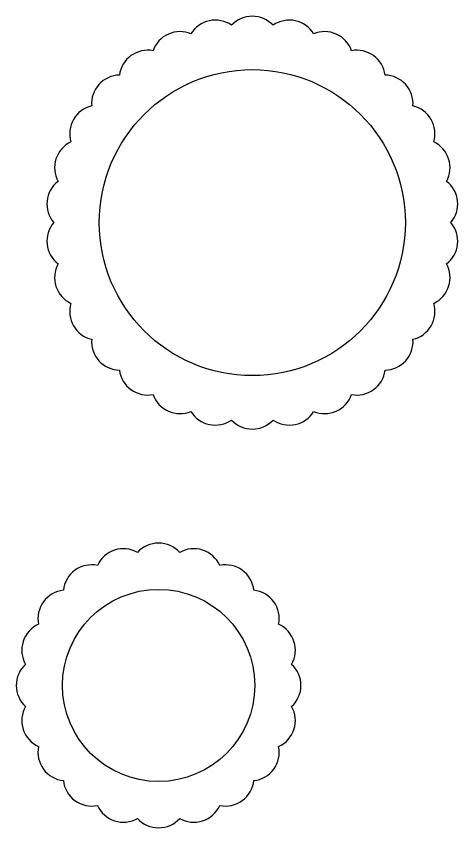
# Model space of a CAD drawing. Extents: x -965 to -452, y -371 to -143.
# Drawn here: x -576 to -451.9, y -371.4 to -143.3 of the extents above; entities that cross this region are included whole.
import ezdxf

# ---------------------------------------------------------------- set-up
doc = ezdxf.new("R2010")
doc.units = 0
doc.layers.get('0').update_dxf_attribs({"linetype": 'CONTINUOUS'})

msp = doc.modelspace()

# ---------------------------------------------------------------- linework, layer by layer
for centre, radius in [((-509.676031, -201.306718), 43), ((-536.00903, -331.367689), 27)]:
    msp.add_circle(centre, radius)
for centre, start, end in [((-509.676031, -151.306718), 43.208909, 136.791091), ((-520.071615, -152.399338), 55.208909, 148.791091), ((-499.280446, -152.399338), 31.208909, 124.791091), ((-530.012863, -155.629445), 67.208909, 160.791091), ((-489.339198, -155.629445), 19.208909, 112.791091), ((-539.065293, -160.855868), 79.208909, 172.791091), ((-480.286768, -160.855868), 7.208909, 100.791091), ((-546.833272, -167.850188), 91.208909, 184.791091), ((-472.518789, -167.850188), 355.208909, 88.791091), ((-552.977301, -176.306718), 103.208909, 196.791091), ((-466.37476, -176.306718), 343.208909, 76.791091), ((-557.228856, -185.855868), 115.208909, 208.791091), ((-462.123205, -185.855868), 331.208909, 64.791091), ((-559.402125, -196.080295), 127.208909, 220.791091), ((-459.949936, -196.080295), 319.208909, 52.791091), ((-559.402125, -206.533141), 139.208909, 232.791091), ((-459.949936, -206.533141), 307.208909, 40.791091), ((-557.228856, -216.757568), 151.208909, 244.791091), ((-462.123205, -216.757568), 295.208909, 28.791091), ((-552.977301, -226.306718), 163.208909, 256.791091), ((-466.37476, -226.306718), 283.208909, 16.791091), ((-546.833272, -234.763248), 175.208909, 268.791091), ((-472.518789, -234.763248), 271.208909, 4.791091), ((-539.065293, -241.757568), 187.208909, 280.791091), ((-480.286768, -241.757568), 259.208909, 352.791091), ((-530.012863, -246.983991), 199.208909, 292.791091), ((-489.339198, -246.983991), 247.208909, 340.791091), ((-520.071615, -250.214098), 211.208909, 304.791091), ((-499.280446, -250.214098), 235.208909, 328.791091), ((-509.676031, -251.306718), 223.208909, 316.791091), ((-536.00903, -299.367689), 42.263635, 137.736365), ((-545.897574, -300.93388), 60.263635, 155.736365), ((-526.120487, -300.93388), 24.263635, 119.736365), ((-554.818158, -305.479145), 78.263635, 173.736365), ((-517.199902, -305.479145), 6.263635, 101.736365), ((-561.897574, -312.55856), 96.263635, 191.736365), ((-510.120487, -312.55856), 348.263635, 83.736365), ((-566.442839, -321.479145), 114.263635, 209.736365), ((-505.575222, -321.479145), 330.263635, 65.736365), ((-568.00903, -331.367689), 132.263635, 227.736365), ((-504.00903, -331.367689), 312.263635, 47.736365), ((-566.442839, -341.256232), 150.263635, 245.736365), ((-505.575222, -341.256232), 294.263635, 29.736365), ((-561.897574, -350.176817), 168.263635, 263.736365), ((-510.120487, -350.176817), 276.263635, 11.736365), ((-554.818158, -357.256232), 186.263635, 281.736365), ((-517.199902, -357.256232), 258.263635, 353.736365), ((-545.897574, -361.801497), 204.263635, 299.736365), ((-526.120487, -361.801497), 240.263635, 335.736365), ((-536.00903, -363.367689), 222.263635, 317.736365)]:
    msp.add_arc(centre, 8, start, end)

doc.saveas('drawing.dxf')
